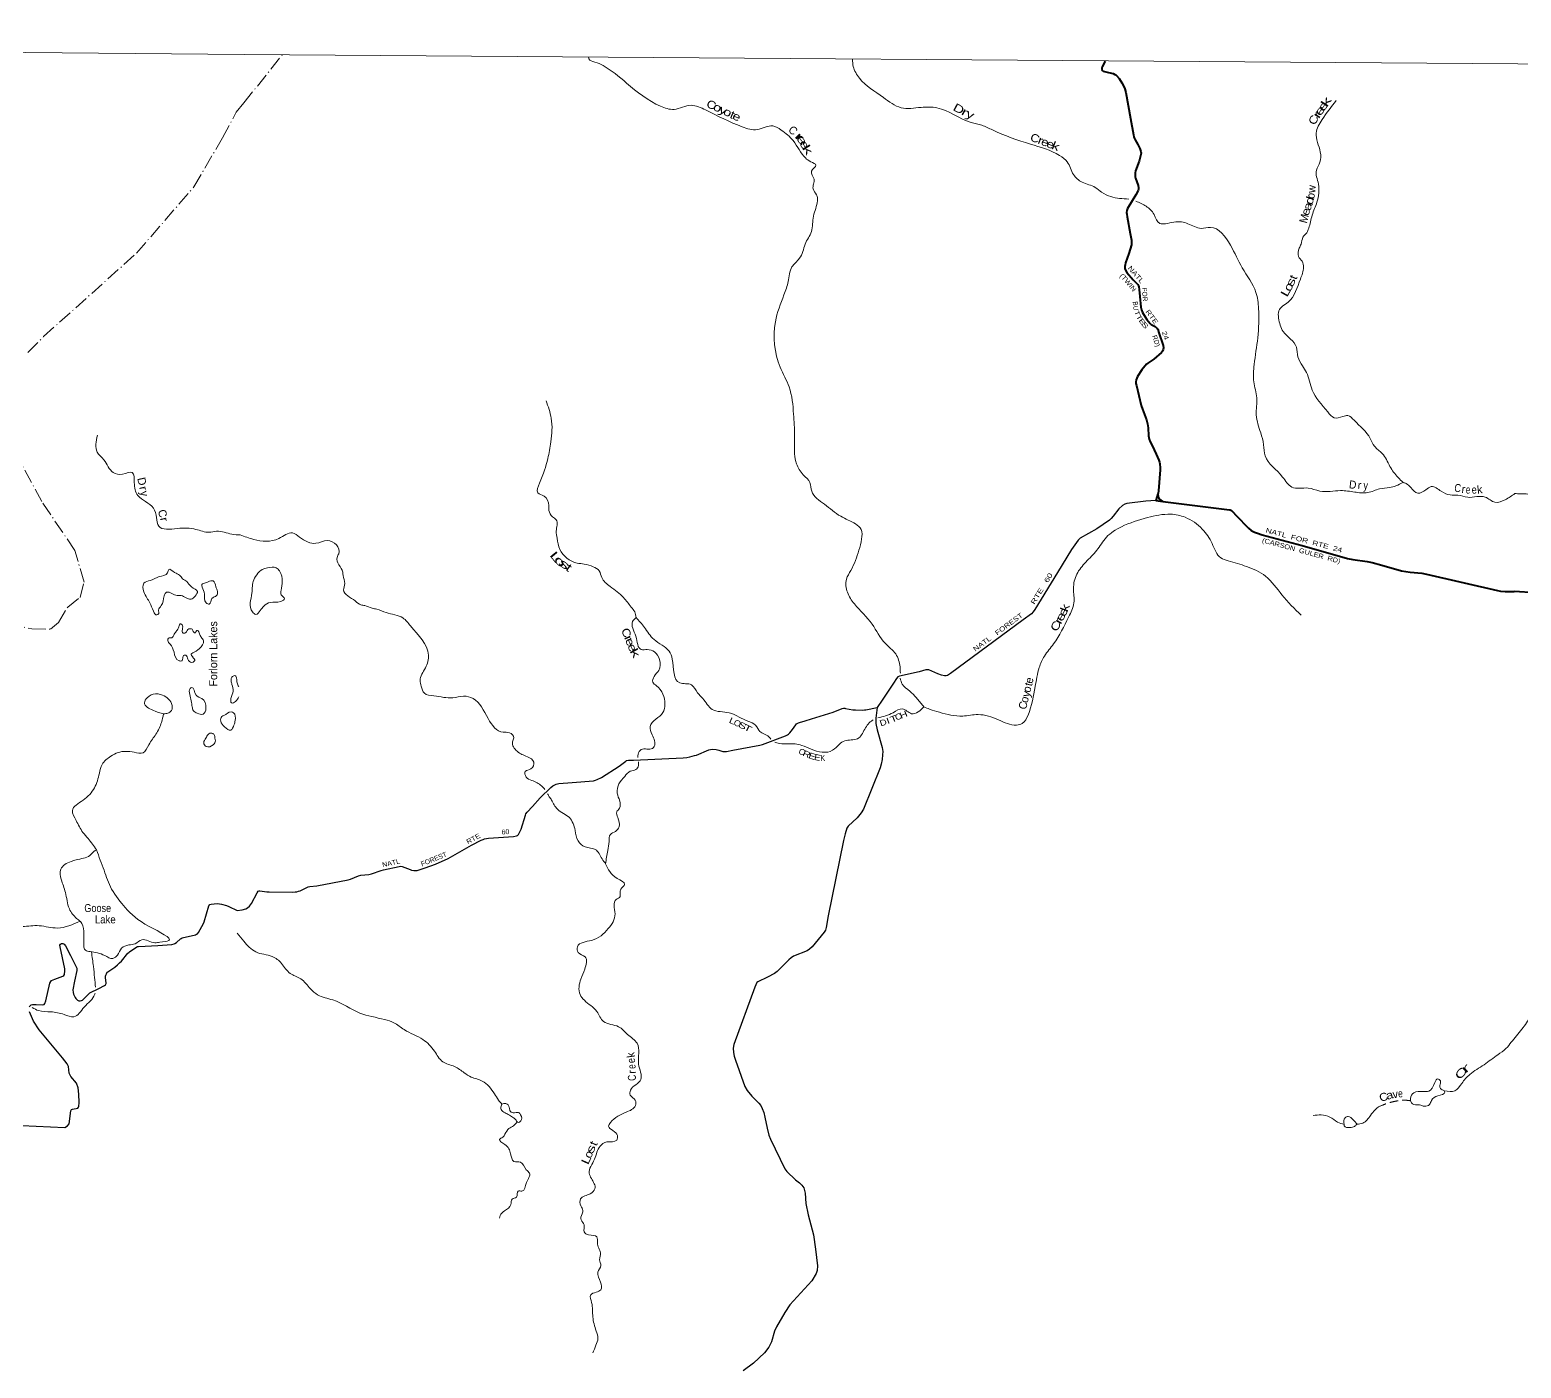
# Model space of a CAD drawing. Header units: feet. Extents: x -256679 to 5, y -731788 to -547785.
# Drawn here: x -196363 to -159087, y -581241 to -547785 of the extents above; entities that cross this region are included whole.
import ezdxf
from ezdxf.enums import TextEntityAlignment as Align

# ---------------------------------------------------------------- set-up
doc = ezdxf.new("R2010")
doc.units = ezdxf.units.FT
doc.header["$LTSCALE"] = 70
doc.linetypes.add('DOT_DASHED', pattern=[7.7, 5, -1.2, 0.3, -1.2])
doc.linetypes.add('MEDIUM_DASHED', pattern=[4.5, 3, -1.5])
for name, color, linetype, lineweight in [('26', 7, 'Continuous', 40), ('29', 7, 'Continuous', 25), ('39', 7, 'Continuous', 13), ('4', 7, 'Continuous', 13), ('44', 7, 'DOT_DASHED', 13)]:
    doc.layers.add(name, color=color, linetype=linetype, lineweight=lineweight)
for name, color, linetype in [('27', 7, 'Continuous'), ('30', 7, 'Continuous'), ('41', 7, 'Continuous')]:
    doc.layers.add(name, color=color, linetype=linetype)

msp = doc.modelspace()

# ---------------------------------------------------------------- linework, layer by layer
at = {"layer": '26'}
msp.add_line((-168219.59, -559551.3), (-168046.92, -559572.95), dxfattribs=at)
for points in [[(-169483.83, -548565.72), (-169557.88, -548707.13), (-169568.99, -548746.68), (-169565.56, -548774.15), (-169555.26, -548801.63), (-169535.23, -548820.78), (-169402.79, -548847.82), (-169286.41, -548879.47), (-169241.79, -548897.79), (-169216.62, -548913.82), (-169197.91, -548928.27), (-169135.39, -548998.53), (-169064.66, -549107.05), (-169026.7, -549183.98), (-168994.67, -549261.83), (-168967.13, -549355.95), (-168849.46, -550000.03), (-168780.73, -550411.18), (-168767, -550456.97), (-168756.67, -550488.55), (-168732.68, -550537.1), (-168665.63, -550647.65), (-168618.27, -550747.74), (-168590.52, -550824.83), (-168586.24, -550866.79), (-168590.81, -550905.72), (-168635.32, -551070.72), (-168723.53, -551310.97), (-168732.02, -551358.89), (-168736.11, -551414), (-168731.54, -551457.5), (-168725.29, -551494.61), (-168664.19, -551675.88), (-168653.74, -551734.53), (-168653.74, -551768.88), (-168659.54, -551797.64), (-168719.08, -551909.86), (-168925.72, -552254.69), (-168943.19, -552300.05), (-168950.06, -552348.13), (-168947.77, -552391.63), (-168936.66, -552460.41), (-168858.28, -552877.15), (-168831.08, -553046.45), (-168829.07, -553094.58), (-168826.5, -553138.03), (-168831.08, -553158.64), (-168889.74, -553372.52), (-168972.94, -553609.68), (-168984.42, -553662.68), (-168991.25, -553703.55), (-168991.25, -553749.34), (-168977.52, -553795.13), (-168941.31, -553854.05), (-168788.03, -554030.69), (-168672.05, -554154.59), (-168651.46, -554182.06), (-168644.77, -554209.4), (-168633.15, -554273.64), (-168617.42, -554452.79), (-168595.95, -554722.18), (-168579.38, -554784.21), (-168554.21, -554848.32), (-168484.42, -554963), (-168439.81, -555024.61), (-168359.72, -555125.35), (-168337.13, -555148.25), (-168314.98, -555163.49), (-168238.45, -555205.49), (-168204.38, -555230.61), (-168191.55, -555244.41), (-168181.54, -555256.43), (-168172.1, -555271.88), (-168141.57, -555357.96), (-168033.66, -555672.68), (-168024.51, -555734.38), (-168031.38, -555775.59), (-168049.68, -555819.09), (-168076.81, -555852.67), (-168270.35, -556021.71), (-168418.07, -556116.73), (-168452.1, -556146.75), (-168565.62, -556285.29), (-168676.35, -556450.45), (-168694.83, -556489.83), (-168709.53, -556530.59), (-168715.25, -556580.96), (-168715.25, -556624.46), (-168703.86, -556677.57), (-168582.93, -557179.88), (-168554.51, -557268.98), (-168451.54, -557538), (-168427.51, -557633.02), (-168412.64, -557734.9), (-168398.91, -557937.53), (-168382.05, -558019.05), (-168360.01, -558088.65), (-168313.06, -558176.31), (-168212.86, -558391.76)], [(-168212.86, -558391.76), (-168142.75, -558542.51), (-168127.77, -558590.06), (-168116.33, -558638.14), (-168109.65, -558735.95), (-168109.47, -558786.96), (-168148.71, -559309.23), (-168162.67, -559365.08), (-168167.83, -559388.43)], [(-168167.83, -559388.43), (-168184.41, -559446.36), (-168219.59, -559551.3)], [(-168167.83, -559388.43), (-168158.1, -559455.51), (-168143.72, -559494.88), (-168123.78, -559519.62), (-168096.32, -559544.81), (-168046.92, -559572.95)], [(-168046.92, -559572.95), (-166378.23, -559782.22), (-166358.47, -559786.35), (-166328.72, -559800.09), (-166291.77, -559833.54), (-166207.09, -559926.8), (-165906.72, -560246.18), (-165837.91, -560296.92), (-165787.58, -560326.68), (-165753.87, -560342.96), (-165680.03, -560370.19), (-165563.1, -560407.54), (-164557.43, -560674.15), (-163431.18, -560999.84), (-163291.2, -561022.72), (-162935.69, -561072.3), (-162810.69, -561100.56), (-162572.38, -561165.64), (-162074.52, -561305.97), (-161865.88, -561338.47), (-161569.07, -561364.38), (-161451.53, -561389.05), (-159682.78, -561801.18), (-159604.98, -561814.92), (-159486, -561828.65), (-159261.3, -561828.36)], [(-155763.72, -562244.31), (-156431.44, -562250.84), (-156616.81, -562238.14), (-158418.36, -561884.19), (-158497.45, -561873.55), (-158602.35, -561864.47), (-158735.8, -561858.72), (-159261.3, -561828.36)]]:
    msp.add_lwpolyline(points, dxfattribs=at)
at = {"layer": '29'}
for points in [[(-168219.59, -559551.3), (-168469.15, -559570.16), (-168940.71, -559626.25), (-168993.16, -559645.06), (-169049.2, -559676.36), (-169144.41, -559758.47), (-169282.49, -559942.4), (-169337.15, -560002.66), (-169378.93, -560041.51), (-169690.36, -560259.53), (-170110.09, -560495.35), (-170138.76, -560516.21), (-170162.09, -560543.41), (-170322.63, -560773.88), (-170677.6, -561352.86)], [(-170677.6, -561352.86), (-171242.92, -562274.94), (-171286.97, -562336.74), (-171328.12, -562382.15), (-171534.02, -562534.32), (-173352.76, -563878.19), (-173429.59, -563922.53), (-173459.56, -563930.37), (-173499.6, -563932.94), (-173579.46, -563919.93), (-173665.53, -563887.63), (-173896.17, -563786.91), (-173915.71, -563781.7), (-173971.18, -563781.23), (-174132.01, -563831.87), (-174626.11, -563939.73), (-174663.81, -563961.67), (-174700.86, -564001.06), (-174776.14, -564118.34), (-175061.84, -564545.55)], [(-175061.84, -564545.55), (-175182.81, -564726.44), (-175217.39, -564989.91), (-175217.71, -565124.93), (-175186.1, -565281.89), (-175060.02, -565722.5), (-175044.37, -565826.54), (-175047.79, -565910.42), (-175057.41, -566027.37), (-175082.1, -566145.92), (-175106.93, -566230.81), (-175527.76, -567269.22), (-175583.94, -567357.55), (-175684.11, -567479.74), (-175912.66, -567695.67), (-175938.43, -567738.35), (-175986.6, -567882.89), (-176028.32, -568054.39), (-176405.01, -569931.54), (-176455.95, -570228.84), (-176474.09, -570289.18), (-176505.14, -570342.33), (-176809.28, -570707.5), (-176872.9, -570763.88), (-176932.47, -570804.4), (-177272.53, -570943.49), (-177336.87, -570980.36), (-177395.62, -571030.41), (-177685.06, -571325.76), (-177750.02, -571374.19), (-177926.96, -571469.65), (-178170.53, -571579.56), (-178191.84, -571603.71), (-178237.99, -571716.88), (-178770.78, -573149.17), (-178786.15, -573244.27), (-178778.74, -573352.91), (-178757.48, -573442.5), (-178724.39, -573539.18), (-178491.6, -574201.48), (-178437, -574298.81), (-178320.12, -574443.63), (-178141.35, -574612.93), (-178094.1, -574676.18), (-178056.46, -574749.49), (-178018.51, -574850.93), (-177990.38, -574965.83), (-177936.87, -575240.01), (-177888.18, -575416.91), (-177851.3, -575514.45), (-177493.57, -576254.67), (-177442.45, -576324.56), (-177223.65, -576534.61), (-177127.05, -576606.25), (-177064.49, -576663.63), (-177017.58, -576736.66), (-176986.31, -576868.23), (-176964.74, -577128.16), (-176911.31, -577410.33), (-176771.73, -577907), (-176727.95, -578265.34)], [(-176824.37, -565008.29), (-176282.29, -564841.35), (-176058.28, -564754.5), (-176022.81, -564745.56), (-175991.16, -564745.37), (-175974.87, -564746.68), (-175790.65, -564781.42), (-175724.63, -564785.8), (-175562.38, -564789.71), (-175501.12, -564787.1), (-175467.97, -564784.06), (-175182.81, -564726.44)], [(-191180.7, -569803.46), (-191054.55, -569781.8), (-190965.93, -569758.32), (-190920.63, -569733.14), (-190872.09, -569687.9), (-190825.38, -569624.02), (-190684.54, -569357.42), (-190653.14, -569320.15), (-190634.89, -569309.71), (-190613.91, -569308.05), (-190439.74, -569329.45), (-190376.84, -569335.8), (-189806, -569338.4), (-189734.97, -569335.79), (-189688.11, -569329.59), (-189645.05, -569320.14), (-189602.69, -569304.5), (-189404.38, -569212.02), (-189362.88, -569202.78), (-189191.63, -569181.79), (-188404.32, -569035.85), (-188350.23, -569016.82), (-188146.27, -568934.13), (-188092.74, -568919.01), (-187888.12, -568900.7), (-187824.35, -568884.58), (-187579.34, -568798.51), (-187522.21, -568783.8), (-187128.4, -568699.4), (-187088.65, -568695.49), (-187060.41, -568699.65), (-186858.71, -568777.23), (-186820.17, -568789.38), (-186768.04, -568799.81), (-186721.12, -568803.73), (-186682.55, -568800.64), (-186483.49, -568734.33), (-186226.06, -568642.52), (-185910.01, -568499.24), (-185319.59, -568170.37), (-185081.86, -568042.44), (-185035.98, -568021.27), (-184999.49, -568010.83), (-184896.98, -567991.99), (-184275.22, -567949.11), (-184199.27, -567932.59), (-184173.2, -567922.16), (-184148.46, -567898.2), (-184085.05, -567764.84), (-183973.8, -567413.56), (-183963.17, -567384.2), (-183932.09, -567337.92), (-183799.03, -567197.72), (-183608.56, -566981.48), (-183339.51, -566721.92), (-183288.27, -566683.26), (-183256.99, -566665.01), (-183204.86, -566644.14), (-183144.2, -566629.6), (-182805.17, -566598.4), (-182275.61, -566554.77), (-182223.48, -566545.03), (-182181.78, -566526.77), (-182078.39, -566472.46), (-181636.77, -566192.33), (-181469.18, -566063.82), (-181445.42, -566052.08), (-181395.89, -566044.26), (-181272.52, -566039.45), (-180031.32, -565985.64), (-179945.33, -565976.45), (-179869.74, -565960.8), (-179746.13, -565926.03), (-179702.92, -565913.85), (-179390.02, -565785.07), (-179353.64, -565773.01), (-179301.51, -565770.4), (-179205.53, -565776.58), (-179139.9, -565788.66), (-179043.61, -565821.86), (-179001.75, -565827.78), (-178949.62, -565822.57), (-178792.79, -565791.94), (-178119.43, -565668.68), (-178047.8, -565648.16), (-177473, -565436.55), (-177424.13, -565410.46), (-177397.95, -565391.72), (-177363.52, -565360.91), (-177300.62, -565274.62), (-177218.86, -565154.87), (-177203.87, -565137.91), (-177180.91, -565121.74), (-177147.83, -565105.31), (-177125.02, -565097.48), (-176983.87, -565057.41), (-176824.37, -565008.29)], [(-195474.82, -570681.78), (-195344.58, -570928.48), (-195188.86, -571243.52), (-195186.57, -571264.06), (-195187.15, -571299.3), (-195248.66, -571564.88), (-195286.93, -571786.68), (-195282.33, -571848.61), (-195272.67, -571891.66), (-195257.28, -571925.89), (-195233.9, -571971.54), (-195213.94, -571998.92), (-195167.74, -572043.23), (-195140.96, -572055.97), (-195102.19, -572058.26), (-195073.11, -572052.55), (-195045.95, -572039.94), (-194899.2, -571891.66), (-194861.22, -571861.06), (-194634.98, -571750.4), (-194493.22, -571674.85), (-194474.41, -571658.88), (-194460.16, -571641.77), (-194458.44, -571625.79), (-194459.01, -571606.39), (-194469.66, -571481.42), (-194468.14, -571442.08), (-194463.58, -571416.98), (-194449.9, -571380.46), (-194426.91, -571345.7), (-194409.98, -571330.26), (-194238.48, -571214.83), (-194169.93, -571161.38), (-194118.61, -571112.31), (-194071.89, -571065.83), (-193911, -570868.81), (-193888.83, -570851.01), (-193871.73, -570837.32), (-193685.84, -570711.8), (-193669.88, -570702.67), (-193650.46, -570698.37), (-193480.76, -570693.35), (-193163.29, -570679.2), (-192811.17, -570646.75), (-192758.71, -570635.34), (-192741.79, -570627.66), (-192699.41, -570601.11), (-192597.34, -570508.53), (-192584.23, -570496.13), (-192558.01, -570487), (-192219.31, -570407.12), (-192194.22, -570395.71), (-192175.38, -570381.01), (-192150.89, -570350.07), (-192023.17, -570128.7), (-192005.89, -570084.06), (-191888.6, -569681.39), (-191865.53, -569652.98), (-191829.3, -569640.32), (-191681.05, -569626.62), (-191619.87, -569630.41), (-191569.3, -569642.6), (-191450.7, -569674.55), (-191388.73, -569697.74), (-191180.7, -569803.46)], [(-196381.69, -572208.88), (-196350.26, -572176.34), (-196325.81, -572160.95), (-196299.59, -572149.54), (-196206.37, -572149.18), (-196034.76, -572158.17), (-196004.23, -572147.26), (-195984.84, -572122.15), (-195963.17, -572055.97), (-195861.77, -571613.31), (-195842.29, -571576.72), (-195842.29, -571579), (-195819.48, -571553.9), (-195782.99, -571533.36), (-195739.41, -571516.04), (-195537.37, -571445.23), (-195511.58, -571423.81), (-195497.9, -571398.71), (-195484.65, -571311.57), (-195487.63, -571259.5), (-195608.73, -570709), (-195610.8, -570666.14), (-195599.39, -570645.6), (-195572.31, -570629.23), (-195535.53, -570627.34), (-195508.16, -570638.75), (-195474.82, -570681.78)], [(-196559.59, -575171.13), (-195484.56, -575222.62), (-195419.21, -575184.82), (-195378.19, -575129.26), (-195338.33, -574811.57), (-195318.86, -574778.6), (-195300.61, -574764.9), (-195166.24, -574742.58), (-195145.52, -574719.26), (-195136.4, -574701), (-195127.45, -574600.84), (-195134.16, -574392.85), (-195154.65, -574235.44), (-195200.36, -574118.54), (-195339.39, -573947.89), (-195376.5, -573869.58), (-195393.42, -573699.52), (-195426.05, -573632.95), (-195547.79, -573480.68), (-196132.37, -572779.45), (-196267.65, -572564.89), (-196371.16, -572330.18)], [(-176727.95, -578265.34), (-176676.92, -578683.05), (-176681.32, -578797.14), (-176712.86, -578878.57), (-176818.77, -579055.54), (-177367.68, -579656.48), (-177493.83, -579853.27), (-177700.5, -580210.78), (-177746.81, -580318.76), (-177827.49, -580581.85), (-177893.39, -580716.77), (-177998.49, -580858.19), (-178275.55, -581115.69), (-178534.61, -581306.22)]]:
    msp.add_lwpolyline(points, dxfattribs=at)
at = {"layer": '39'}
for points in [[(-174604.17, -563863.26), (-174612.92, -563711.73), (-174720.12, -563386.31), (-174985.9, -563118.56), (-175309.14, -562643.94), (-175754.57, -562134.8), (-175928.05, -561845.29), (-175951.03, -561516.13), (-175844.06, -561299.78), (-175639.89, -560792.8), (-175572.82, -560516.12), (-175584.05, -560273.29), (-175723.95, -560138.39), (-176094.24, -559946.53), (-176504.25, -559642.19), (-176819.98, -559320.09), (-176865.38, -559105.24), (-177031.15, -558908.05), (-177198.66, -558632.59), (-177248.47, -557928.13), (-177272.78, -557394.3), (-177384.82, -556711.7), (-177607.75, -556217.35), (-177728.33, -555083.25), (-177513.59, -554407.75), (-177408.25, -554079.03), (-177312.81, -553712.14), (-177131.68, -553502.06), (-177040.89, -553329.79), (-176984.14, -553143.37), (-176826.72, -552828.87), (-176777.34, -552443.77), (-176675.82, -552056.84), (-176699.4, -551910.29), (-176785.11, -551759.51), (-176776.7, -551641.15), (-176762.25, -551514.79), (-176823.77, -551319.95), (-176715.01, -551169.82), (-176843.04, -551083.11), (-176979.06, -550988.35), (-177282.4, -550555.94), (-177584.27, -550290.07), (-177792.45, -550187.05), (-178179.71, -550280.07), (-178556.41, -550210.6), (-179471.28, -549788.19), (-179835.8, -549672.61), (-180261.18, -549773.54), (-180595.75, -549696.18), (-181447.95, -549115.46), (-182031.97, -548680.11), (-182244.2, -548591.12), (-182388.31, -548514.39), (-182395.79, -548469.59)], [(-168896.96, -552014.3), (-169345.39, -551954.74), (-169573.6, -551845.63), (-169731.6, -551726.72), (-170061.98, -551593.19), (-170275.88, -551403.86), (-170431.23, -551088.32), (-170623.17, -550925.15), (-171354.05, -550641.81), (-172303.23, -550287.52), (-172565.5, -550172.27), (-172837.94, -550101.14), (-173688.84, -549735.13), (-174085.78, -549723.78), (-174585.04, -549732.16), (-175029.3, -549475.86), (-175627.19, -548994.31), (-175780.61, -548700.84), (-175803.49, -548519.46)], [(-163709.61, -549553.52), (-164062.05, -550029.91), (-164209.51, -550364.52), (-164108.82, -550840.4), (-164117.68, -551097.21), (-164204.53, -551289.56), (-164155.56, -551640.86), (-164193.13, -552094.22), (-164310.48, -552416.89), (-164397.77, -552745.67), (-164440.43, -552856.56)], [(-162037.19, -559098.8), (-162217.49, -559183.91), (-162376.03, -559227.53), (-162624.75, -559260.81), (-162921.79, -559354.14), (-163248.55, -559339.01), (-163601.3, -559303.72), (-164120.62, -559316.05), (-164411.09, -559238.84), (-164631.65, -559246.13), (-164818.01, -559215.42), (-165049.76, -558963.83), (-165487.1, -558432.65), (-165526.29, -558155.61), (-165597.49, -557858.41), (-165708.3, -557410.58), (-165694.86, -556981.22), (-165769.75, -556587.69), (-165760.3, -556152.3), (-165671.91, -555488.42), (-165649.43, -554750.08), (-165716.29, -554350.56), (-166059.11, -553733.41), (-166355.99, -553166.58), (-166851.76, -552723.49), (-167086.42, -552748.8), (-167254.68, -552702.09), (-167577.09, -552584.64), (-167976.23, -552631.47), (-168120.57, -552624.97), (-168264.18, -552399.76), (-168462, -552194.44), (-168714.6, -552067.74)], [(-144570.87, -552108.21), (-144873.68, -552107.72), (-145096.91, -552068.85), (-145273.83, -552108.44), (-145623.67, -552153.51), (-145744.02, -552516.57), (-145846.27, -552881.69), (-146031.13, -553049.77), (-146296.5, -553119.2), (-146684.55, -553158.12), (-146805.08, -553306.32), (-147005.81, -553731.37), (-147204.67, -553983.74), (-147496.12, -554135.41), (-147725.27, -554225.04), (-148099.19, -554340.31), (-148245.83, -554520.55), (-148492.89, -554843.05), (-148822.31, -555273.71), (-148932.73, -555488.21), (-149177.72, -555897.05), (-149322.19, -556268.06), (-149484.84, -556550.67), (-149655.53, -556827.22), (-149898.72, -556969.01), (-150045.3, -557227.57), (-150233.96, -557660.69), (-150446.9, -557911), (-150609.58, -558155.46), (-150748.16, -558357.82), (-150894.68, -558692.68), (-151125.73, -558922.86), (-151529.74, -559114.33), (-151891.55, -559277.83), (-152307.72, -559358.83), (-152930.91, -559553.61), (-153608.41, -559722.13), (-153823.42, -559900.15), (-153974.17, -559969.94), (-154195.13, -560242.32), (-154402.26, -560221.58), (-154675.75, -560190.59), (-154872.7, -560332.52), (-155250.7, -560369.46), (-155502.21, -560167.86), (-155783.74, -560144.87), (-156268.35, -560123.24), (-156682.57, -560127.94), (-157000.29, -560116.89), (-157716.13, -560114.6), (-158029.93, -559969.02), (-158289.63, -559584.67), (-158609.45, -559463.17), (-158961.4, -559387.75), (-159108.19, -559383.26), (-159242.92, -559376.81)], [(-164440.43, -552856.55), (-164540.86, -552967.93), (-164589.56, -553146.35), (-164633.99, -553242.51), (-164650.72, -553455.15), (-164562.89, -553571.83), (-164525.28, -553720.44), (-164606.46, -554017.14), (-164913.11, -554596.01), (-165146.39, -554811.95), (-165148.99, -554992.53), (-165033.8, -555326), (-164704.28, -555720.38), (-164666.97, -555959.28), (-164553.44, -556188.4), (-164453.73, -556351.26), (-164310.81, -556789.17), (-163919.64, -557338.25), (-163759.73, -557483.26), (-163547.1, -557453.86), (-163420.71, -557430.2), (-163264.71, -557545.09), (-162859.19, -557997.91), (-162753.57, -558192.9), (-162559.68, -558374.13), (-162368.27, -558697.82), (-162162.68, -558977.41), (-162037.19, -559098.8)], [(-183460.95, -557056.75), (-183330.07, -557496.62), (-183338.02, -558086.52), (-183415.58, -558503.62), (-183624.1, -559116.94), (-183664.98, -559355.58), (-183510.89, -559442.38), (-183389.35, -559673.53), (-183387.75, -559797.94), (-183296.04, -559956.77), (-183204.07, -560035.33), (-183204.99, -560314.23), (-183185.53, -560492.88), (-183114.27, -560774.04), (-182682.33, -561116.58), (-182503.97, -561141.25), (-182279.64, -561210.22), (-182131.6, -561309.03), (-182067.99, -561475.79), (-181858.21, -561699.21), (-181524.3, -561979.23), (-181330.59, -562214.64), (-181244.77, -562333.31), (-181207.16, -562479.91)], [(-194673.94, -557921.58), (-194677.4, -558341.06), (-194514.54, -558531.06), (-194280.59, -558852.11), (-194044.3, -558890.15), (-193801.37, -558851.98), (-193751.28, -559099.28), (-193663.72, -559423.15), (-193275.36, -559743.44), (-193197.1, -559978.92), (-193140.71, -560192.14), (-192678.01, -560250.09), (-192211.01, -560271.95), (-191884.78, -560344.85), (-191694.08, -560318.3), (-191313.73, -560393.65), (-191105.02, -560409.83)], [(-159242.92, -559376.81), (-159487.9, -559532.07), (-159742.73, -559595.43), (-159986.91, -559466.2), (-160195.39, -559453.47), (-160424.01, -559470.77), (-160666.43, -559417.8), (-160858.88, -559411.14), (-161085.14, -559320.09), (-161333.37, -559202.89), (-161469.97, -559282.7), (-161670.74, -559366.31), (-161846.72, -559227.27), (-161962.68, -559128.57), (-162038.05, -559099.21)], [(-164585.95, -562420.65), (-165065.46, -561911.4), (-165476.94, -561444.52), (-165951.31, -561200.15), (-166407.98, -561058.18), (-166596.2, -560983.31), (-166813.57, -560627.43), (-167056.98, -560265.44), (-167485.07, -559971.07), (-167849.72, -559893.61), (-168427.43, -559979.98), (-169077.77, -560206.57), (-169455.57, -560470.19), (-169695.23, -560796.46), (-169968.87, -561090.52), (-170194.42, -561394.76), (-170277.8, -561751.65), (-170264.95, -562112.88), (-170398.43, -562463.58), (-170775.56, -563134.53), (-171003.12, -563440.77), (-171132.38, -563727.28), (-171234.2, -564204.5), (-171412.96, -564914.23), (-171558.02, -565126.45), (-171700.49, -565164.1), (-172151.19, -565036.19), (-172662.01, -564902.06), (-173045.08, -564940.92), (-173628.2, -564844.68), (-173872.55, -564767.62), (-174019.43, -564710.52)], [(-191108.91, -560409.53), (-190766.34, -560523.93), (-190138.72, -560501.93), (-189797.42, -560362.6), (-189619.32, -560467.54), (-189210.82, -560621.39), (-188925.9, -560554.11), (-188701.69, -560661.2), (-188642.26, -560880.11), (-188684.68, -560976.29), (-188543.54, -561343.95), (-188533.78, -561424.25), (-188490.34, -561629.06), (-188518.93, -561785.48), (-188231.12, -562061.33), (-188089.09, -562160.12), (-187992.92, -562178.5), (-187808.67, -562241.31), (-187692.47, -562269.79), (-187460.17, -562352.83), (-187037.57, -562486.66), (-186847.75, -562685.94), (-186397.03, -563415.81), (-186474.27, -563734.6), (-186609.64, -564051.19), (-186578.03, -564193.76), (-186502.42, -564370.59), (-186264.04, -564433.58), (-185789.03, -564483.31), (-185520.23, -564442.06), (-185283.84, -564501.04), (-184910.56, -565001.91), (-184532.75, -565344.28), (-184372.4, -565356.85), (-184268.56, -565485.61), (-184298.96, -565583.83), (-184183.45, -565820.99), (-183927.26, -565956.28), (-183765.31, -566091.25), (-183838.04, -566259.56), (-183978.59, -566323.3), (-183959, -566463.83), (-183816.93, -566546.57), (-183572.78, -566685.83), (-183491.88, -566773.9)], [(-192577.5, -561922.9), (-192521.56, -561947.44), (-192327.66, -562019.27), (-192230.76, -561939.77), (-192173.65, -561821.81), (-192325.13, -561712.19), (-192440.29, -561574.77), (-192545.99, -561505.66), (-192621.46, -561416.73), (-192743.21, -561349.51), (-192890.98, -561276.05), (-192923.72, -561356.07), (-193127.03, -561452.77), (-193348.37, -561547.32), (-193513.39, -561620.24), (-193511.15, -561835.03), (-193363.03, -562109.21), (-193272.54, -562320.71), (-193185.06, -562411.74), (-193142.66, -562375.95), (-193145.99, -562293.63), (-193076.87, -562177.78), (-193006.7, -561935.48), (-192945.79, -561843.64), (-192811.74, -561878.85), (-192677.78, -561926.1), (-192577.5, -561922.9)], [(-190660.83, -561365.02), (-190765.64, -561533.23), (-190812.86, -561868.17), (-190796.36, -562337.75), (-190714.35, -562398.22), (-190603.76, -562300.27), (-190513.17, -562190.21), (-190352.48, -562098.44), (-190087.75, -562075.24), (-189995.3, -562007.32), (-190081.19, -561910.72), (-190080.82, -561796.35), (-190054.02, -561573.71), (-190119.33, -561312.64), (-190203.28, -561234.11), (-190423.83, -561237.39), (-190558.3, -561279.08), (-190660.83, -561365.02)], [(-191716.3, -561709.23), (-191784.53, -561562.03), (-191836.64, -561559.6), (-191973.41, -561610.67), (-192059.95, -561650.11), (-192056.47, -561714.37), (-191995.75, -561889.49), (-191957.44, -562106.58), (-191877.51, -562139.34), (-191810.2, -562001.39), (-191695.31, -561928.06), (-191676.44, -561827.85), (-191716.3, -561709.23)], [(-181207.16, -562479.91), (-181295.7, -562579.94), (-181216.7, -562943.39), (-181079.45, -563276.94), (-180929.08, -563275.43), (-180752.84, -563336.21), (-180623.16, -563529.27), (-180644.09, -563798.08), (-180758.86, -563948.19), (-180791.42, -564094.56), (-180699.49, -564183.15), (-180490.47, -564641.34), (-180543.3, -564853.86), (-180714.25, -565015.82), (-180859.23, -565203.96), (-180805.75, -565404.79), (-180756.59, -565697.91), (-180798.86, -565747.93), (-181083.66, -565777.09), (-181160.23, -565893.21), (-181165.27, -565977.63)], [(-181207.68, -562477.9), (-181003.45, -562723.38), (-180761.85, -563025.16), (-180385.87, -563315.35), (-180306.33, -563516.27), (-180117.82, -564112.84), (-179827.26, -564159.96), (-179673.52, -564357.11), (-179543.68, -564502.01), (-179307.99, -564773.68), (-178885.22, -564857.35), (-178632.95, -564964.53), (-178416.75, -565065.58), (-178222.6, -565166.55), (-178112.85, -565327.44), (-177918.73, -565436.44), (-177841.34, -565513.28)], [(-192291.43, -563462.74), (-192328.96, -563394.19), (-192286.6, -563362.42), (-192127.31, -563255.33), (-192021.4, -563055.47), (-192076.83, -562968.71), (-192124.22, -562880.01), (-192169.7, -562803.36), (-192199.85, -562811.15), (-192226.31, -562859.1), (-192266.27, -562842.72), (-192303.76, -562768.15), (-192412.12, -562779.31), (-192485.04, -562869.05), (-192531.13, -562864.66), (-192557.47, -562655.69), (-192591.36, -562631.33), (-192638.09, -562705.22), (-192695.1, -562811.14), (-192751.89, -562888.96), (-192816.84, -562984.78), (-192897.1, -562992.15), (-192915.64, -563052.22), (-192858.21, -563138.99), (-192759.62, -563340.51), (-192633.07, -563556.31), (-192552.84, -563552.95), (-192542.3, -563490.81), (-192503.61, -563418.87), (-192463.51, -563419.19), (-192416.22, -563519.94), (-192316.63, -563601.03), (-192254.23, -563571.43), (-192237.88, -563533.43), (-192277.55, -563480.92), (-192291.43, -563462.74)], [(-150246.47, -564552.01), (-150353.21, -564342.84), (-150447.83, -564210.01), (-150560.63, -563960.66), (-150629.16, -563763.66), (-150711.7, -563642.92), (-150778.28, -563371.63), (-150939.38, -563075.94), (-151309.58, -562811.72), (-151965.22, -562661.03), (-152254.66, -562802.67), (-152558.17, -562952.3), (-152941.97, -563268.33), (-153160.88, -563592.92), (-153239.11, -563833.63), (-153037.9, -563998.92), (-152939.2, -564202.05), (-152906.8, -564489.29), (-152840.21, -564774.63), (-152890.36, -564919.05), (-153037.11, -564972.79), (-153222.06, -565018.39), (-153394.91, -565114.22), (-153662.19, -565304.12), (-153873.25, -565397.82), (-154038.04, -565519.78), (-154241.02, -565651.65), (-154648.92, -566009.78), (-154890.08, -566169.64), (-155364.26, -566619.92), (-155533.07, -566741.87), (-155659.69, -566815.76), (-155615.26, -567048.82), (-155639.25, -567223.44), (-155870.22, -567564.06), (-155920.31, -567786.78), (-155811.56, -567985.92), (-155773.25, -568118.57), (-155865.6, -568294.97), (-156112.69, -568585.34), (-156333.56, -568984.22), (-156590.84, -569103.88), (-157089.27, -569407.49), (-157384.58, -569745.9), (-157611.56, -570044.36), (-157747.91, -570511.78), (-157874.38, -570776.43), (-157990.85, -570970.83), (-158135.41, -571235.42), (-158255.89, -571447.88), (-158478.83, -571754.39), (-158635.48, -571996.85), (-158707.73, -572169.3), (-158846.25, -572445.96), (-159071.2, -572766.52), (-159337.29, -573095.25)], [(-191312.54, -564149.38), (-191329.94, -564064.68), (-191296.88, -563946.53), (-191238.58, -563926.93), (-191185.73, -564083.92), (-191152.46, -564182.54), (-191136.22, -564208.92)], [(-192303.71, -564709.11), (-192365.3, -564397.5), (-192358.1, -564253.04), (-192311.75, -564225.31), (-192209.05, -564414.82), (-192065.42, -564504.31), (-191961.09, -564740), (-192034.53, -564891.95), (-192178.72, -564870.7), (-192274.44, -564807.7), (-192303.71, -564709.11)], [(-191137.89, -564461.86), (-191221.86, -564575.39), (-191322.41, -564610.7), (-191337.57, -564504.2), (-191279.89, -564318), (-191312.59, -564149.13)], [(-174014.62, -564712.39), (-174182.47, -564507.75), (-174368.31, -564320.53), (-174556.2, -564143.33), (-174607.08, -563992.8)], [(-193016.97, -564885.98), (-193284.9, -564795.48), (-193497.9, -564607.08), (-193430.71, -564483.18), (-193221.37, -564384.52), (-193095.19, -564401.6), (-192818.35, -564628.66), (-192825.8, -564803.23), (-192916.56, -564866.72), (-193016.97, -564885.98)], [(-175163.81, -564985.26), (-174785.09, -564854.89), (-174552.21, -564761.36), (-174440.11, -564813.9), (-174322.03, -564880.51), (-174159.48, -564832.89), (-174019.43, -564710.52)], [(-194699.17, -568284.55), (-194907.37, -568001.85), (-195036.44, -567848.26), (-195206.4, -567547.8), (-195300.62, -567302.16), (-195033.81, -567043.39), (-194748.54, -566732.59), (-194625.23, -566368.28), (-194559.25, -566148.02), (-194337.02, -565945.09), (-194157.8, -565852.21), (-193752.72, -565845.46), (-193534.26, -565857.27), (-193388.25, -565657.74), (-193209.6, -565390.23), (-193072.86, -565098.28), (-193019.96, -564884.97)], [(-191227.8, -565053.05), (-191270.31, -564858.01), (-191332.28, -564835.43), (-191511.5, -564928.31), (-191565.81, -564949.95), (-191590.85, -565068.17), (-191493.75, -565207.46), (-191342.06, -565292.99), (-191260.79, -565163.18), (-191227.8, -565053.05)], [(-177739.27, -565592.23), (-177636.64, -565621.97), (-177370.02, -565632.89), (-177237.7, -565635.34), (-177065.4, -565672.03), (-176835.15, -565771.11), (-176297.91, -565794.96), (-176126.97, -565639.02), (-175996.39, -565559.19), (-175675.42, -565506.08), (-175494.2, -565267.9), (-175296.98, -565045.82), (-175285.83, -565039.97)], [(-191738.89, -565491.37), (-191754.06, -565408.07), (-191809.85, -565365.46), (-191906.35, -565396.8), (-191963.27, -565490.67), (-192016.34, -565604.65), (-191956.95, -565697.47), (-191778.16, -565656.77), (-191725.24, -565560.85), (-191738.89, -565491.37)], [(-181146.55, -566084.93), (-181151.14, -566178.18), (-181217.63, -566278.28), (-181354.09, -566315.95), (-181494.88, -566449.93), (-181637.83, -566632.05), (-181680.7, -566864.67), (-181619.2, -567063.52), (-181625.81, -567246.09), (-181692.26, -567334.16), (-181666.67, -567478.72), (-181635.34, -567705.56), (-181725.94, -567821.64), (-181852.52, -567901.49), (-181885.16, -568073.94), (-181919.99, -568298.56), (-181971.2, -568631.48)], [(-183422.11, -566887.14), (-183379.18, -566955.35), (-183321.63, -567038.62)], [(-183321.63, -567038.62), (-183175.7, -567267.04), (-182877.66, -567478.72), (-182734.35, -567796.23), (-182659.03, -568059.34), (-182485.09, -568210.4), (-182230.67, -568273.45), (-182061.02, -568506.77), (-181971.2, -568631.48)], [(-194699.17, -568284.55), (-194508.89, -568795.93), (-194318.26, -569265.15), (-193977.18, -569725.56), (-193377.55, -570200.12), (-192888.25, -570551.24), (-193110.02, -570591.18), (-193238.54, -570606.7), (-193564.77, -570533.8), (-193734, -570630.78), (-193886.64, -570661.65), (-194069.75, -570740.46), (-194173.48, -570918.25), (-194284.41, -570997.64), (-194492.35, -570925.7), (-194856.45, -570826.4), (-194972.49, -570795.35), (-195017.12, -570614.34), (-195098.92, -570077.75), (-195194.49, -569996.68), (-195375.01, -569760.38), (-195473.87, -569348.1), (-195579.44, -569020.07), (-195591.41, -568769.07), (-195333.16, -568574.46), (-195206.05, -568533.24)], [(-195206.5, -568533.34), (-195017.68, -568492.72), (-194864.76, -568427.73), (-194729.34, -568296.35), (-194699.17, -568284.55)], [(-181971.2, -568631.48), (-181679.69, -568999.64), (-181497.72, -569146.73), (-181588.33, -569262.81), (-181608.72, -569367.08), (-181608.99, -569449.35), (-181707.47, -569521.26), (-181736.72, -569880.33), (-181904.35, -570252.99), (-182324.35, -570546.57), (-182673.74, -570705.93), (-182654.16, -570850.47), (-182486.1, -570957.37), (-182493.13, -571268.37), (-182592.18, -571512.84), (-182607.5, -571904.06), (-182501.7, -572044.87), (-182189.85, -572324.82), (-182024.25, -572574.18), (-181645.75, -572705.86), (-181423.83, -572897.22), (-181183.97, -573120.74), (-181147.59, -573640.56), (-181096.13, -573845.4), (-181088.7, -574024.01), (-181352.23, -574294.02), (-181354.63, -574414.4), (-181228.75, -574545.25), (-181227.17, -574675.68), (-181456.28, -574841.46), (-181850.11, -575101.01), (-181896.52, -575191.15), (-181790.62, -575303.87), (-181674.75, -575428.66), (-181693.15, -575538.96), (-181939.92, -575586.3), (-182110.68, -575690.07), (-182248.09, -576016.68), (-182381.57, -576369.39), (-182327.86, -576495.99), (-182238.49, -576757.13), (-182355.19, -576881.15), (-182596.21, -577010.78), (-182592.77, -577185.36), (-182539, -577295.9), (-182589.69, -577468.3), (-182581.89, -577536.54), (-182508.1, -577655.18), (-182508.69, -577835.76), (-182396.66, -577910.38), (-182194.33, -577961.21), (-182176.77, -578107.75), (-182143.12, -578240.29), (-182099.39, -578356.82), (-182122.01, -578529.31), (-182090.41, -578673.88), (-182163.15, -578844.2), (-182095.79, -579091.23), (-182094.4, -579279.85), (-182210.89, -579341.67), (-182343.45, -579411.46), (-182322.01, -579598.14), (-182291.12, -579961.43), (-182206.06, -580312.86), (-182162.56, -580497.6), (-182213.24, -580665.98), (-182290.07, -580860.37)], [(-195106.09, -570064.5), (-195671.68, -570237.69), (-196130.39, -570181.77), (-196547.6, -570200.47), (-197397.52, -570171.48), (-197902.19, -570097.13), (-198283.76, -569927.44), (-198736.97, -569690.92), (-199150.43, -569741.75), (-199408.21, -569878.16), (-199599.58, -569742.12), (-199958.61, -569757.27), (-200340.7, -569649.79), (-200447.6, -569727.2)], [(-191181.63, -570368.71), (-191017.87, -570567.9), (-190714, -570835.78), (-190305.37, -570951.51), (-190073.36, -571122.84), (-189855.65, -571374.38), (-189593.45, -571509.69), (-189347.64, -571755.3), (-189169.7, -571906.38), (-188789.19, -572036.06), (-188116.6, -572363.36), (-187495.59, -572523.93), (-187263.28, -572604.97), (-187007.22, -572778.38), (-186536.87, -573026.74), (-186249.11, -573314.64), (-186041.47, -573582.2), (-185747.13, -573699.55), (-185507.05, -573856.86), (-185330.97, -573963.79), (-185054.61, -574063.03), (-184750.91, -574383.08), (-184651.17, -574537.91), (-184562.54, -574638.47)], [(-194823, -570835.51), (-194773.3, -571198.4), (-194745.52, -571477.63), (-194721.54, -571715.33)], [(-194734.11, -571867.35), (-194740.93, -571893.16), (-195004.25, -572216.19), (-195260.88, -572456.97), (-195509.05, -572400.76), (-195833.32, -572333.9), (-196143.86, -572303.28), (-196302.13, -572227.34)], [(-161003.83, -574306.65), (-160743.41, -574306.17), (-160572.39, -574124.14), (-160371.15, -573896.06), (-160015.48, -573654.45), (-159669.81, -573404.78), (-159466.81, -573252.95), (-159336.05, -573093.72)], [(-161004.05, -574305.31), (-161104.12, -574248.79), (-161119.92, -574176.5), (-161107.5, -574058.16), (-161171.49, -574007.78), (-161247.99, -574101.84), (-161399.07, -574318.04), (-161523.4, -574325.66), (-161774.14, -574360.94), (-161850.78, -574499.14), (-161805.11, -574635.74), (-161630.76, -574660.4), (-161502.55, -574692.93), (-161380.11, -574651.19), (-161327.64, -574547.03), (-161166.86, -574429.17), (-160998.16, -574341.44), (-161004.05, -574305.31)], [(-184562.54, -574638.47), (-184589.71, -574746.8), (-184511.84, -574845.38), (-184403.75, -574899.91), (-184297.71, -574968.49), (-184223.71, -575022.91), (-184165.8, -575095.34), (-184087.5, -575061.48), (-184095.02, -574910.97), (-184146.96, -574852.61), (-184283.31, -574856.17), (-184363.33, -574801.72), (-184379.1, -574721.41), (-184462.99, -574624.82), (-184513.12, -574624.65), (-184562.54, -574638.47)], [(-163190.19, -575140.81), (-163047.76, -575117.2), (-162852.63, -574921.21), (-162739.9, -574781.12), (-162663.49, -574713.15)], [(-184178.75, -575082), (-184274.36, -575183.27), (-184386.84, -575247.1), (-184487.57, -575393.25), (-184541.94, -575465.3), (-184622.32, -575521.22), (-184490.42, -575650.08), (-184344.83, -575883.32), (-184265.25, -576072.2), (-184098.9, -576090.81), (-183955.16, -576279.9), (-183873.25, -576368.46), (-183950.21, -576602.97), (-184065.18, -576813.28), (-184157.41, -576812.97), (-184198.01, -576965.34), (-184310.46, -577017.14), (-184340.97, -577151.47), (-184497.88, -577311.48), (-184608.53, -577425.48), (-184626.78, -577487.63)], [(-164284.18, -574926.49), (-164085.64, -574911.1), (-163869.28, -574963.99), (-163675.22, -575091.04), (-163513, -575145.76)], [(-163513, -575145.76), (-163490.4, -574981.3), (-163408.1, -574951.47), (-163290.07, -575030.12), (-163190.19, -575140.81)], [(-163513, -575145.76), (-163509.11, -575183.9), (-163362.89, -575226.52), (-163256.54, -575198.78), (-163192.19, -575140.8)]]:
    msp.add_spline(points, degree=3, dxfattribs=at)
at = {"layer": '39', "linetype": 'MEDIUM_DASHED'}
msp.add_spline([(-162663.49, -574713.15), (-162440.64, -574623.6), (-162157.72, -574556.31), (-161973.22, -574542.88), (-161851.17, -574557.03)], degree=3, dxfattribs=at)
at = {"layer": '4'}
msp.add_lwpolyline([(-254669.8, -547785.08), (-222837.12, -548113.49), (-191004.03, -548398.11), (-159170.57, -548638.96), (-127336.83, -548836.01), (-95502.83, -548989.26), (-63668.65, -549098.74), (-31834.36, -549164.42), (0, -549186.32), (0, -731787.88), (-32085.53, -731765.81), (-64171, -731699.6), (-224595.32, -730706.58), (-256679.15, -730375.58)], close=True, dxfattribs=at)
msp.add_lwpolyline([(-254669.8, -547785.08), (-222837.12, -548113.49), (-191004.03, -548398.11), (-159170.57, -548638.96), (-127336.83, -548836.01), (-95502.83, -548989.26), (-63668.65, -549098.74), (-31834.36, -549164.42), (0, -549186.32), (0, -731787.88), (-32085.53, -731765.81), (-64171, -731699.6), (-224595.32, -730706.58), (-256679.15, -730375.58)], close=True, dxfattribs=at)
at = {"layer": '44'}
msp.add_line((-191014.03, -549609.56), (-190045.52, -548406), dxfattribs=at)
for points in [[(-196411.26, -555849.77), (-196019.63, -555452.91), (-193693.28, -553367.44), (-192259.76, -551706.53), (-191546.93, -550486.07), (-191204.59, -549846.36), (-191014.03, -549609.56)], [(-196927.89, -562620.74), (-196316.87, -562762), (-195845.85, -562767.06), (-195648.73, -562604.11), (-195417.16, -562216.63), (-195108.86, -561972.45), (-195007.82, -561590.76), (-195238.46, -560802.2), (-196065.02, -559572.4), (-197075.2, -557709.26)]]:
    msp.add_lwpolyline(points, dxfattribs=at)

# ---------------------------------------------------------------- texts
at = {"layer": '27'}
for s, rotation, width, p in [('(TWIN', 310.573, 1.15, (-169130.96, -553937.48)), ('NATL', 310.95, 1.25, (-168927.36, -553749.33)), ('FOR', 274.557, 0.9, (-168569.08, -554231.72)), ('RTE', 305.907, 1.25, (-168483, -554833.99)), ('24', 288.926, 1.2, (-168070.37, -555342.87)), ('NATL  FOR  RTE  24', 345.152, 1.3, (-165483.58, -560349.37)), ('(CARSON  GULER  RD)', 344.652, 1.15, (-165572.56, -560595.63))]:
    msp.add_text(s, height=120, rotation=rotation, dxfattribs=dict(at, width=width)).set_placement(p)
for s, rotation, width, p in [('B', 274.557, 0.8, (-168792.28, -554630.87)), ('U', 276.557, 0.75, (-168780.26, -554748.04)), ('T', 289.435, 1.25, (-168741, -554886.94)), ('T', 299.323, 1.5, (-168684.58, -555007.47)), ('E', 306.485, 1.55, (-168605.43, -555120.6)), ('S', 308.485, 1.6, (-168537.73, -555207.65))]:
    msp.add_text(s, height=120, rotation=rotation, dxfattribs=dict(at, width=width)).set_placement(p, align=Align.CENTER)
msp.add_text('RD)', height=120, rotation=288.926, dxfattribs=at).set_placement((-168314.02, -555440.81))
at = {"layer": '30'}
for s, rotation, width, p in [('RTE   60', 58.488, 1.4, (-171252.73, -562162.8)), ('NATL   FOREST', 36.461, 1.25, (-172731.7, -563332.25)), ('RTE', 28.286, 1.15, (-185412.52, -568145.37)), ('60', 3.945, 1.1, (-184568.24, -567901.13)), ('FOREST', 22.424, 1.05, (-186559.93, -568700.65)), ('NATL', 12.096, 1.1, (-187541.94, -568718.68))]:
    msp.add_text(s, height=120, rotation=rotation, dxfattribs=dict(at, width=width)).set_placement(p)
at = {"layer": '41'}
for s, height, rotation, width, p in [('C', 200, 336.548, 1.2, (-179367.48, -549750.34)), ('o', 200, 334.502, 1.35, (-179215.93, -549815.96)), ('y', 200, 333.646, 1.45, (-179076.91, -549881.79)), ('o', 200, 333.646, 1.35, (-178964.72, -549932.93)), ('t', 200, 335.416, 1.25, (-178842.33, -549996.24)), ('D', 200, 331.6, 1.4, (-173190.91, -549846.6)), ('r', 200, 331.6, 1.6, (-173038.54, -549925.21)), ('y', 200, 334.751, 1.45, (-172899.68, -549989.76)), ('r', 200, 58.316, 1.7, (-164105.18, -549956.65)), ('e', 200, 55.505, 1.65, (-164038.57, -549858.59)), ('e', 200, 56.505, 1.6, (-163959.99, -549748.04)), ('k', 200, 56.505, 1.8, (-163879.21, -549639.81)), ('e', 200, 335.416, 1.3, (-178736.09, -550043.03)), ('C', 200, 64.792, 1.2, (-164187.92, -550078.65)), ('r', 200, 314.36, 2.25, (-177195.48, -550527.62)), ('e', 200, 308.569, 1.8, (-177142.89, -550602.57)), ('e', 200, 300.708, 1.5, (-177085.53, -550706.91)), ('C', 200, 339.148, 1.15, (-171274.72, -550586.42)), ('r', 200, 339.148, 1.35, (-171133.46, -550640.23)), ('e', 200, 339.148, 1.2, (-171021.65, -550683.45)), ('k', 200, 338.473, 1.4, (-170756.96, -550786.38)), ('k', 200, 302.77, 1.8, (-177004.7, -550836.95)), ('e', 200, 338.473, 1.25, (-170887.37, -550736.68)), ('d', 200, 72.008, 1.35, (-164282.89, -552081.72)), ('e', 200, 70.307, 1.2, (-164379.66, -552366.2)), ('a', 200, 70.378, 1.3, (-164328.09, -552229.21)), ('t', 200, 65.946, 1.2, (-164693, -554007.85)), ('L', 200, 60.981, 1.5, (-164887.84, -554384.68)), ('o', 200, 63.341, 1.35, (-164815.07, -554256.25)), ('s', 200, 65.946, 1.55, (-164755.11, -554131.04)), ('D', 200, 282.87, 1.05, (-193657.82, -559095.37)), ('D', 200, 354.206, 0.95, (-163306.6, -559253.66)), ('y', 200, 357.11, 0.85, (-162977.44, -559272.49)), ('C', 200, 352.699, 0.85, (-160685.25, -559337.62)), ('r', 200, 283.384, 1.15, (-193618.27, -559266.9)), ('e', 200, 357.906, 0.75, (-160417.82, -559378.97)), ('e', 200, 5.301, 0.85, (-160253.54, -559379.4)), ('r', 200, 283.215, 1.15, (-193099.84, -560044.12)), ('L', 200, 309.458, 1.85, (-183297.86, -561025.13)), ('o', 200, 311.761, 1.9, (-183185.38, -561140.87)), ('s', 200, 323.45, 2, (-183059.87, -561222.28)), ('t', 200, 325.304, 1.55, (-182944.78, -561309.94)), ('r', 200, 61.114, 1.6, (-170562.21, -562604.66)), ('e', 200, 62.516, 1.4, (-170509.27, -562499.39)), ('k', 200, 69.702, 1.35, (-170397.52, -562266.55)), ('e', 200, 64.861, 1.35, (-170447.4, -562379.62)), ('C', 200, 294.947, 1.2, (-181542.61, -562898.44)), ('C', 200, 61.114, 1.3, (-170635.24, -562737.02)), ('r', 200, 294.287, 1.45, (-181487.38, -563031.06)), ('e', 200, 292.287, 1.25, (-181453.18, -563123.75)), ('e', 200, 294.426, 1.3, (-181392.97, -563269.05)), ('k', 200, 299.537, 1.65, (-181319.56, -563412.2)), ('y', 200, 76.554, 1.1, (-171366.26, -564410.25)), ('o', 200, 75.173, 1.05, (-171406.16, -564552.28)), ('L', 150, 336.406, 1.35, (-178833.86, -565129.16)), ('O', 150, 335.083, 1.15, (-178707.74, -565188.29)), ('S', 150, 333.677, 1.45, (-178581.99, -565247.65)), ('D', 150, 18.785, 1.2, (-175008.98, -565171.64)), ('I', 150, 19.785, 1.4, (-174886.78, -565128.91)), ('T', 150, 21.328, 1.45, (-174745.33, -565075.52)), ('C', 150, 22.813, 1.15, (-174625.71, -565022.91)), ('H', 150, 23.04, 1.35, (-174497.11, -564973.83)), ('T', 150, 333.369, 1.6, (-178448.89, -565312.92)), ('C', 150, 340.124, 1.1, (-177089.61, -565907.84)), ('R', 150, 336.593, 1.3, (-176976.09, -565960.73)), ('E', 150, 341.99, 1.35, (-176829.93, -566013.88)), ('E', 150, 348.45, 1.2, (-176690.62, -566048.65)), ('K', 150, 0.379, 0.85, (-176544.56, -566063.44)), ('e', 200, 96.132, 0.85, (-181235.85, -573543.78)), ('e', 200, 92.604, 0.75, (-181223.28, -573698.25)), ('r', 200, 44.45, 2.25, (-160406.04, -573818.44)), ('C', 200, 94.485, 0.8, (-181214.01, -573974.18)), ('C', 200, 50.325, 1.6, (-160516.97, -573932.02)), ('C', 200, 18.942, 1.1, (-162495.36, -574555.32)), ('a', 200, 15.811, 1.2, (-162350.96, -574510.59)), ('e', 200, 3.125, 0.8, (-162099.43, -574472.13)), ('o', 200, 68.864, 1.2, (-182307.1, -575933)), ('s', 200, 67.702, 1.5, (-182248.97, -575797.03)), ('t', 200, 63.935, 1.25, (-182186.43, -575664.91)), ('L', 200, 65.753, 1.4, (-182368.03, -576075.66))]:
    msp.add_text(s, height=height, rotation=rotation, dxfattribs=dict(at, width=width)).set_placement(p, align=Align.CENTER)
for s, rotation, p in [('C', 317.921, (-177353.3, -550372.16)), ('w', 85.958, (-164229.89, -551769.84)), ('o', 77.533, (-164251.59, -551951.81)), ('M', 75.968, (-164418.41, -552527.17)), ('r', 355.594, (-163135.32, -559265.98)), ('y', 279.384, (-193595.7, -559393.52)), ('r', 353.126, (-160540.88, -559367.92)), ('k', 6.588, (-160113.39, -559373.73)), ('C', 285.33, (-193140.73, -559900.6)), ('e', 78.226, (-171287.47, -564068.04)), ('o', 76.554, (-171341.6, -564290.68)), ('t', 76.554, (-171307.66, -564167.72)), ('C', 75.173, (-171442.02, -564698.35)), ('k', 98.072, (-181244.83, -573398.57)), ('r', 92.889, (-181215.03, -573830.48)), ('v', 8.109, (-162219.9, -574488.2))]:
    msp.add_text(s, height=200, rotation=rotation, dxfattribs=at).set_placement(p, align=Align.CENTER)
msp.add_text('Forlorn Lakes', height=200, rotation=90, dxfattribs=at).set_placement((-191680.15, -564202.91))
for s, width, p in [('Goose', 0.85, (-195000.6, -569839)), ('Lake', 0.9, (-194738.9, -570123.01))]:
    msp.add_text(s, height=200, dxfattribs=dict(at, width=width)).set_placement(p)

doc.saveas('drawing.dxf')
